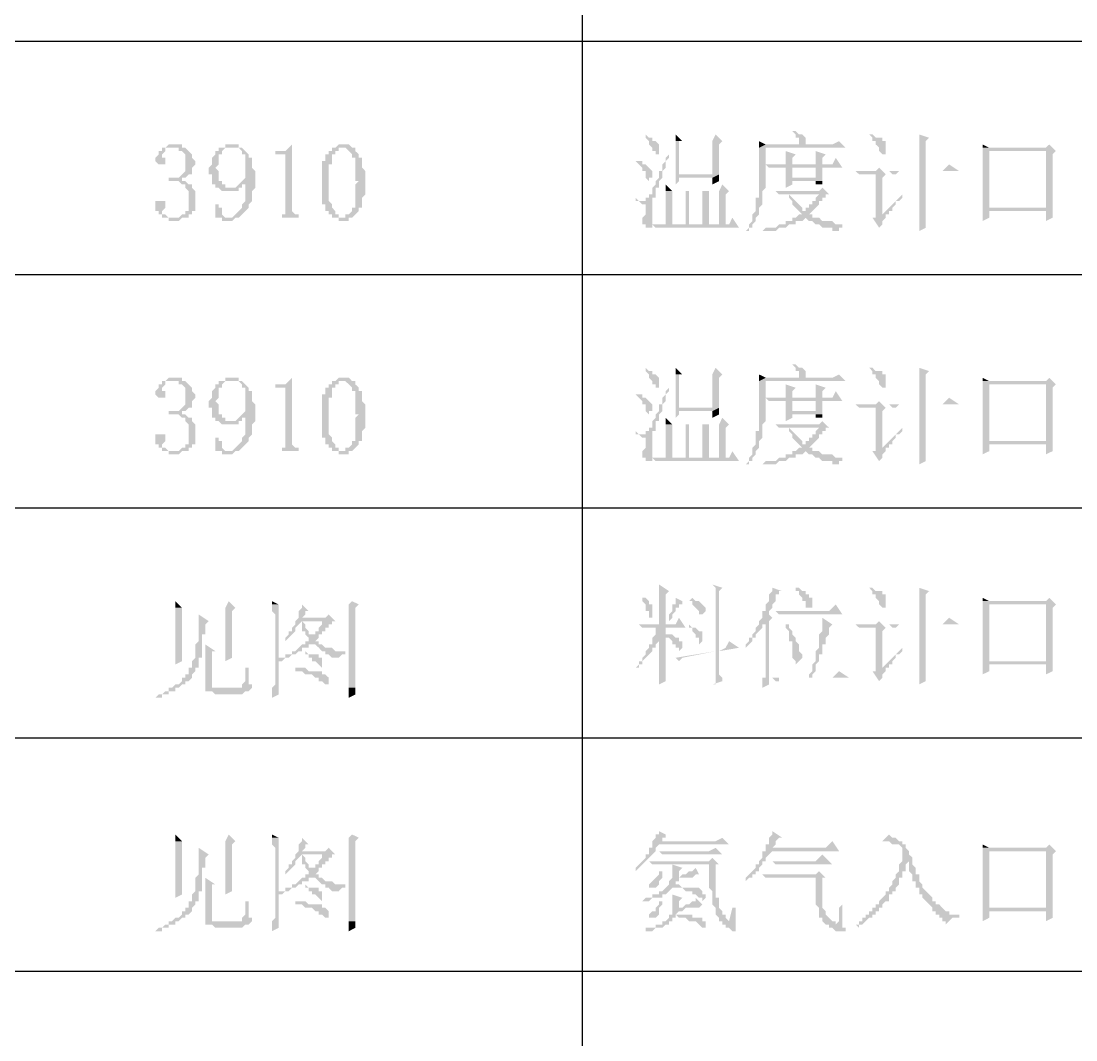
# Model space of a CAD drawing. Extents: x 51 to 246, y 3 to 417.
# Drawn here: x 214.87 to 228.26, y 258.29 to 271.23 of the extents above; entities that cross this region are included whole.
import ezdxf

# ---------------------------------------------------------------- set-up
doc = ezdxf.new("R2010")
doc.units = 0
doc.header["$MEASUREMENT"] = 0
doc.layers.add('_____1', color=160, linetype='Continuous')

msp = doc.modelspace()

# ---------------------------------------------------------------- hatches: boundary and pattern name
at = {"layer": '_____1'}
for points in [[(222.8, 269.79), (222.8, 269.748), (222.843, 269.705), (222.843, 269.663), (222.885, 269.621), (222.885, 269.578), (222.927, 269.578), (222.927, 269.536), (222.97, 269.536), (222.97, 269.663), (222.927, 269.705), (222.885, 269.705), (222.885, 269.748), (222.843, 269.748)], [(217.678, 269.621), (217.551, 269.621), (217.636, 269.621), (217.678, 269.578), (217.678, 269.536), (217.72, 269.536), (217.72, 269.24), (217.678, 269.197), (217.72, 269.197), (217.72, 268.943), (217.678, 268.901), (217.678, 268.859), (217.593, 268.774), (217.551, 268.732), (217.382, 268.732), (217.424, 268.732), (217.424, 268.689), (217.551, 268.689), (217.593, 268.732), (217.636, 268.732), (217.763, 268.859), (217.763, 268.901), (217.805, 268.943), (217.805, 269.07), (217.847, 269.113), (217.847, 269.324), (217.805, 269.367), (217.805, 269.494), (217.763, 269.494), (217.763, 269.536)], [(225.044, 269.367), (224.959, 269.367), (224.959, 269.24), (224.663, 269.24), (224.578, 269.197), (224.578, 269.113), (224.663, 269.155), (224.663, 269.197), (225.044, 269.197)], [(224.959, 269.197), (225.044, 269.197), (225.044, 269.155), (224.959, 269.155)], [(222.673, 268.986), (222.673, 268.943), (222.716, 268.943), (222.758, 268.901), (222.8, 268.901), (222.8, 268.774), (222.758, 268.732), (222.758, 268.647), (222.8, 268.647), (222.8, 268.605), (222.885, 268.605), (222.885, 268.943), (222.716, 268.943)], [(224.621, 269.028), (224.578, 269.028), (224.621, 269.028), (224.621, 268.986), (224.663, 268.943), (224.663, 268.901), (224.748, 268.816), (224.832, 268.816), (224.79, 268.816), (224.79, 268.859), (224.663, 268.986)], [(226.06, 269.028), (225.806, 268.774), (225.891, 268.774), (225.891, 268.816), (225.933, 268.816), (225.933, 268.859), (225.975, 268.901), (225.975, 268.943), (226.018, 268.943), (226.06, 268.986)], [(224.959, 268.732), (224.832, 268.732), (224.875, 268.689), (224.917, 268.689), (224.959, 268.647), (225.002, 268.647), (225.044, 268.605), (225.171, 268.605), (225.171, 268.562), (225.256, 268.562), (225.256, 268.605), (225.298, 268.605), (225.298, 268.647), (225.34, 268.647), (225.213, 268.647), (225.171, 268.689), (225.044, 268.689), (225.002, 268.732)], [(222.8, 266.827), (222.8, 266.784), (222.843, 266.742), (222.843, 266.7), (222.885, 266.657), (222.885, 266.615), (222.927, 266.615), (222.927, 266.573), (222.97, 266.573), (222.97, 266.7), (222.927, 266.742), (222.885, 266.742), (222.885, 266.784), (222.843, 266.784)], [(217.678, 266.657), (217.551, 266.657), (217.636, 266.657), (217.678, 266.615), (217.678, 266.573), (217.72, 266.573), (217.72, 266.276), (217.678, 266.234), (217.72, 266.234), (217.72, 265.98), (217.678, 265.938), (217.678, 265.895), (217.636, 265.853), (217.593, 265.811), (217.551, 265.768), (217.382, 265.768), (217.424, 265.768), (217.424, 265.726), (217.551, 265.726), (217.593, 265.768), (217.636, 265.768), (217.72, 265.853), (217.763, 265.895), (217.763, 265.938), (217.805, 265.98), (217.805, 266.107), (217.847, 266.149), (217.847, 266.361), (217.805, 266.403), (217.805, 266.53), (217.763, 266.53), (217.763, 266.573)], [(225.044, 266.403), (224.959, 266.403), (224.959, 266.276), (224.663, 266.276), (224.578, 266.234), (224.578, 266.149), (224.663, 266.192), (224.663, 266.234), (225.044, 266.234)], [(224.959, 266.234), (225.044, 266.234), (225.044, 266.192), (224.959, 266.192)], [(222.673, 266.022), (222.673, 265.98), (222.716, 265.98), (222.758, 265.938), (222.8, 265.938), (222.8, 265.811), (222.758, 265.768), (222.758, 265.684), (222.8, 265.684), (222.8, 265.641), (222.885, 265.641), (222.885, 265.98), (222.716, 265.98)], [(224.621, 266.065), (224.578, 266.065), (224.621, 266.065), (224.621, 266.022), (224.663, 265.98), (224.663, 265.938), (224.705, 265.895), (224.748, 265.853), (224.832, 265.853), (224.79, 265.853), (224.79, 265.895)], [(226.06, 266.065), (225.806, 265.811), (225.891, 265.811), (225.891, 265.853), (225.933, 265.853), (225.933, 265.895), (225.975, 265.938), (225.975, 265.98), (226.018, 265.98), (226.06, 266.022)], [(224.959, 265.768), (224.832, 265.768), (224.875, 265.726), (224.917, 265.726), (224.959, 265.684), (225.002, 265.684), (225.044, 265.641), (225.171, 265.641), (225.171, 265.599), (225.256, 265.599), (225.256, 265.641), (225.298, 265.641), (225.298, 265.684), (225.34, 265.684), (225.213, 265.684), (225.171, 265.726), (225.044, 265.726), (225.002, 265.768)], [(223.393, 263.906), (223.351, 263.863), (223.393, 263.863), (223.393, 263.821), (223.435, 263.779), (223.478, 263.736), (223.478, 263.694), (223.52, 263.694), (223.562, 263.736), (223.562, 263.779), (223.478, 263.863), (223.435, 263.863)], [(224.621, 263.567), (224.578, 263.567), (224.578, 263.525), (224.621, 263.482), (224.621, 263.355), (224.663, 263.355), (224.663, 263.144), (224.705, 263.101), (224.705, 263.059), (224.748, 263.101), (224.79, 263.144), (224.79, 263.186), (224.748, 263.228), (224.748, 263.313), (224.705, 263.355), (224.705, 263.398), (224.663, 263.44), (224.663, 263.482), (224.621, 263.525)], [(218.482, 263.228), (218.482, 263.186), (218.525, 263.186), (218.525, 263.144), (218.567, 263.144), (218.567, 263.101), (218.609, 263.101), (218.694, 263.017), (218.694, 263.144), (218.652, 263.144), (218.652, 263.186), (218.525, 263.186)], [(226.06, 263.271), (225.806, 263.017), (225.891, 263.017), (225.891, 263.059), (225.933, 263.059), (225.933, 263.101), (225.975, 263.144), (225.975, 263.186), (226.018, 263.186), (226.06, 263.228)], [(217.763, 263.017), (217.72, 263.017), (217.72, 262.847), (217.678, 262.805), (217.678, 262.763), (217.212, 262.763), (217.212, 262.72), (217.297, 262.72), (217.339, 262.678), (217.678, 262.678), (217.72, 262.72), (217.763, 262.72), (217.805, 262.763), (217.805, 262.805), (217.763, 262.805)], [(218.355, 263.017), (218.355, 262.974), (218.44, 262.974), (218.482, 262.932), (218.567, 262.932), (218.609, 262.89), (218.652, 262.89), (218.652, 262.847), (218.694, 262.847), (218.736, 262.805), (218.779, 262.805), (218.779, 262.89), (218.736, 262.932), (218.694, 262.932), (218.694, 262.974), (218.525, 262.974), (218.482, 263.017)], [(223.012, 260.434), (222.97, 260.434), (222.97, 260.392), (222.885, 260.307), (222.843, 260.265), (222.843, 260.223), (222.927, 260.223), (222.97, 260.265), (222.97, 260.307), (223.012, 260.35)], [(218.482, 260.265), (218.482, 260.223), (218.525, 260.223), (218.525, 260.18), (218.567, 260.18), (218.567, 260.138), (218.609, 260.138), (218.652, 260.096), (218.694, 260.053), (218.694, 260.18), (218.652, 260.18), (218.652, 260.223), (218.525, 260.223)], [(217.763, 260.053), (217.72, 260.053), (217.72, 259.884), (217.678, 259.842), (217.678, 259.799), (217.212, 259.799), (217.212, 259.757), (217.297, 259.757), (217.339, 259.715), (217.678, 259.715), (217.72, 259.757), (217.763, 259.757), (217.805, 259.799), (217.805, 259.842), (217.763, 259.842)], [(218.355, 260.053), (218.355, 260.011), (218.44, 260.011), (218.482, 259.969), (218.567, 259.969), (218.609, 259.926), (218.652, 259.926), (218.652, 259.884), (218.694, 259.884), (218.736, 259.842), (218.779, 259.842), (218.779, 259.926), (218.736, 259.969), (218.694, 259.969), (218.694, 260.011), (218.525, 260.011), (218.482, 260.053)], [(223.012, 260.053), (222.97, 260.053), (222.97, 260.011), (222.927, 259.969), (222.927, 259.926), (222.885, 259.926), (222.843, 259.884), (222.843, 259.842), (222.927, 259.842), (222.97, 259.884), (222.97, 259.969), (223.012, 260.011)]]:
    msp.add_hatch(color=7, dxfattribs=at).paths.add_polyline_path(points)
for points in [[(223.181, 269.79), (223.181, 269.705), (223.266, 269.705)], [(223.689, 269.79), (223.647, 269.705), (223.181, 269.705), (223.181, 269.155), (223.224, 269.197), (223.224, 269.24), (223.647, 269.24), (223.732, 269.282), (223.224, 269.282), (223.224, 269.494), (223.732, 269.494), (223.224, 269.494), (223.224, 269.705), (223.774, 269.705)], [(224.663, 269.832), (224.705, 269.79), (224.705, 269.748), (224.748, 269.748), (224.748, 269.663), (224.832, 269.663), (224.832, 269.748), (224.79, 269.79), (224.748, 269.79), (224.705, 269.832)], [(225.637, 269.79), (225.679, 269.748), (225.679, 269.705), (225.721, 269.705), (225.721, 269.663), (225.764, 269.621), (225.764, 269.578), (225.806, 269.536), (225.848, 269.536), (225.848, 269.705), (225.806, 269.705), (225.806, 269.748), (225.721, 269.748), (225.679, 269.79)], [(226.272, 269.79), (226.272, 269.324), (226.356, 269.324), (226.356, 269.705), (226.399, 269.748)], [(216.831, 269.663), (216.747, 269.663), (216.704, 269.621), (216.874, 269.621), (216.874, 269.578), (216.916, 269.578), (216.958, 269.536), (216.958, 269.324), (216.916, 269.282), (216.874, 269.24), (216.747, 269.24), (216.747, 269.197), (216.874, 269.197), (216.916, 269.155), (216.958, 269.155), (216.958, 269.113), (217.001, 269.07), (217.001, 268.816), (216.958, 268.816), (216.958, 268.774), (216.916, 268.774), (216.874, 268.732), (216.789, 268.732), (217.001, 268.732), (217.001, 268.774), (217.043, 268.774), (217.043, 268.816), (217.085, 268.816), (217.085, 269.07), (217.043, 269.113), (217.043, 269.155), (217.001, 269.155), (216.958, 269.197), (216.916, 269.197), (216.916, 269.24), (216.958, 269.24), (217.001, 269.282), (217.043, 269.282), (217.043, 269.367), (217.085, 269.409), (217.085, 269.451), (217.043, 269.494), (217.043, 269.536), (216.958, 269.621), (216.916, 269.621), (216.916, 269.663), (216.874, 269.663)], [(217.551, 269.663), (217.466, 269.663), (217.466, 269.621), (217.382, 269.621), (217.382, 269.578), (217.339, 269.578), (217.339, 269.536), (217.297, 269.494), (217.297, 269.409), (217.255, 269.367), (217.255, 269.282), (217.297, 269.282), (217.297, 269.155), (217.339, 269.155), (217.339, 269.113), (217.509, 269.113), (217.466, 269.113), (217.466, 269.155), (217.424, 269.155), (217.424, 269.197), (217.382, 269.197), (217.382, 269.324), (217.339, 269.367), (217.382, 269.409), (217.382, 269.536), (217.424, 269.536), (217.424, 269.578), (217.466, 269.621), (217.678, 269.621), (217.636, 269.621), (217.636, 269.663), (217.593, 269.663)], [(218.313, 269.663), (218.228, 269.578), (218.101, 269.578), (218.101, 269.536), (218.228, 269.536), (218.228, 268.774), (218.186, 268.774), (218.186, 268.732), (218.101, 268.732), (218.482, 268.732), (218.398, 268.732), (218.398, 268.774), (218.355, 268.774), (218.313, 268.816)], [(218.948, 269.663), (218.906, 269.663), (218.863, 269.621), (218.821, 269.621), (218.99, 269.621), (219.033, 269.578), (219.075, 269.536), (219.075, 269.494), (219.117, 269.494), (219.117, 269.197), (219.16, 269.197), (219.117, 269.155), (219.117, 268.859), (219.075, 268.859), (219.075, 268.816), (219.033, 268.774), (218.99, 268.774), (218.99, 268.732), (218.948, 268.732), (219.075, 268.732), (219.16, 268.816), (219.16, 268.859), (219.202, 268.859), (219.202, 268.986), (219.244, 269.028), (219.244, 269.324), (219.202, 269.367), (219.202, 269.494), (219.16, 269.494), (219.16, 269.536), (219.117, 269.578), (219.117, 269.621), (219.075, 269.621), (219.033, 269.663), (218.99, 269.663)], [(223.774, 269.705), (223.647, 269.705), (223.647, 269.494), (223.224, 269.494), (223.732, 269.494), (223.732, 269.663)], [(225.256, 269.705), (225.171, 269.663), (224.324, 269.663), (224.24, 269.621), (224.24, 268.986), (224.197, 268.986), (224.197, 268.816), (224.155, 268.774), (224.155, 268.689), (224.113, 268.647), (224.113, 268.605), (224.07, 268.562), (224.113, 268.562), (224.113, 268.605), (224.155, 268.605), (224.155, 268.647), (224.197, 268.689), (224.197, 268.732), (224.24, 268.774), (224.24, 268.859), (224.282, 268.901), (224.282, 269.07), (224.324, 269.113), (224.324, 269.621), (225.34, 269.621)], [(224.24, 269.705), (224.24, 269.621), (224.324, 269.663)], [(227.923, 269.663), (227.88, 269.621), (227.076, 269.621), (227.076, 269.578), (227.88, 269.578), (227.88, 268.859), (227.161, 268.859), (227.965, 268.859), (227.965, 269.536), (228.007, 269.578)], [(227.076, 269.663), (227.076, 269.621), (227.161, 269.621)], [(216.704, 269.621), (216.662, 269.621), (216.662, 269.578), (216.62, 269.578), (216.62, 269.536), (216.577, 269.494), (216.577, 269.451), (216.62, 269.409), (216.704, 269.409), (216.704, 269.494), (216.662, 269.494), (216.662, 269.536), (216.704, 269.578), (216.704, 269.621), (216.789, 269.621)], [(218.821, 269.621), (218.821, 269.578), (218.779, 269.578), (218.779, 269.536), (218.736, 269.536), (218.736, 269.451), (218.694, 269.451), (218.694, 268.901), (218.736, 268.901), (218.736, 268.816), (218.779, 268.816), (218.779, 268.774), (218.821, 268.774), (218.821, 268.732), (218.906, 268.732), (218.906, 268.689), (219.033, 268.689), (219.033, 268.732), (219.075, 268.732), (218.906, 268.732), (218.906, 268.774), (218.863, 268.774), (218.863, 268.816), (218.821, 268.859), (218.821, 268.901), (218.779, 268.943), (218.779, 269.409), (218.821, 269.409), (218.821, 269.536), (218.863, 269.536), (218.863, 269.578), (218.906, 269.578), (218.906, 269.621), (218.948, 269.621)], [(223.097, 269.578), (223.097, 269.536), (223.054, 269.494), (223.054, 269.451), (223.012, 269.409), (223.012, 269.324), (222.97, 269.324), (222.97, 269.24), (222.927, 269.197), (222.927, 269.155), (222.885, 269.113), (222.885, 269.028), (222.843, 269.028), (222.843, 268.986), (222.8, 268.986), (222.8, 268.943), (222.758, 268.943), (222.885, 268.943), (222.885, 268.986), (222.927, 268.986), (222.927, 269.113), (222.97, 269.113), (222.97, 269.197), (223.012, 269.24), (223.012, 269.324), (223.054, 269.367), (223.054, 269.451), (223.097, 269.494), (223.097, 269.578), (223.139, 269.578)], [(224.578, 269.578), (224.578, 269.409), (224.663, 269.409), (224.663, 269.494), (224.705, 269.536)], [(224.959, 269.578), (224.959, 269.409), (225.044, 269.409), (225.044, 269.494), (225.086, 269.536)], [(227.076, 269.578), (227.076, 268.689), (227.161, 268.732), (227.161, 268.816), (227.88, 268.816), (227.965, 268.859), (227.161, 268.859), (227.161, 269.578), (227.88, 269.578)], [(222.673, 269.451), (222.716, 269.409), (222.758, 269.367), (222.758, 269.324), (222.8, 269.324), (222.8, 269.24), (222.843, 269.197), (222.843, 269.24), (222.885, 269.24), (222.885, 269.324), (222.843, 269.367), (222.8, 269.409), (222.758, 269.409), (222.758, 269.451), (222.716, 269.451)], [(223.732, 269.494), (223.647, 269.494), (223.647, 269.282), (223.224, 269.282), (223.732, 269.282), (223.732, 269.451)], [(225.213, 269.494), (225.171, 269.409), (224.324, 269.409), (224.367, 269.367), (225.298, 269.367)], [(224.663, 269.367), (224.578, 269.367), (224.578, 269.197), (224.663, 269.24)], [(225.764, 269.367), (225.721, 269.324), (225.467, 269.324), (225.51, 269.282), (225.848, 269.282)], [(226.653, 269.409), (226.568, 269.324), (225.891, 269.324), (225.933, 269.282), (225.975, 269.282), (226.018, 269.324), (226.78, 269.324)], [(223.732, 269.282), (223.647, 269.24), (223.647, 269.155), (223.732, 269.197), (223.732, 269.24)], [(225.848, 269.282), (225.721, 269.282), (225.721, 268.732), (225.679, 268.732), (225.764, 268.605), (225.806, 268.647), (225.806, 268.689), (225.848, 268.732), (225.848, 268.774), (225.891, 268.774), (225.806, 268.774), (225.806, 269.24)], [(226.356, 269.324), (226.272, 269.324), (226.272, 268.562), (226.356, 268.605), (226.356, 268.774)], [(217.678, 269.197), (217.593, 269.113), (217.382, 269.113), (217.424, 269.07), (217.636, 269.07), (217.636, 269.113), (217.678, 269.113), (217.678, 269.155), (217.72, 269.155), (217.72, 269.197)], [(223.054, 269.155), (223.054, 269.07), (223.139, 269.07)], [(223.774, 269.155), (223.732, 269.07), (223.054, 269.07), (223.732, 269.07), (223.732, 268.647), (223.816, 268.647), (223.816, 269.028), (223.859, 269.07)], [(225.044, 269.113), (225.002, 269.07), (224.451, 269.07), (225.002, 269.028), (224.959, 268.986), (224.959, 268.943), (224.917, 268.943), (224.917, 268.901), (224.875, 268.901), (224.875, 268.859), (224.832, 268.859), (224.832, 268.816), (224.748, 268.816), (224.79, 268.774), (224.748, 268.774), (224.705, 268.732), (224.663, 268.732), (224.663, 268.689), (224.578, 268.689), (224.578, 268.647), (224.494, 268.647), (224.451, 268.605), (224.324, 268.605), (224.282, 268.562), (224.24, 268.562), (224.451, 268.562), (224.494, 268.605), (224.578, 268.605), (224.621, 268.647), (224.705, 268.647), (224.705, 268.689), (224.79, 268.689), (224.832, 268.732), (224.959, 268.732), (224.917, 268.732), (224.917, 268.774), (224.875, 268.774), (224.959, 268.859), (225.002, 268.901), (225.002, 268.943), (225.044, 268.943), (225.044, 268.986), (225.086, 268.986), (225.086, 269.028), (225.129, 269.028)], [(223.308, 269.07), (223.308, 268.647), (223.054, 268.647), (223.351, 268.647), (223.351, 269.07), (223.52, 269.07)], [(223.054, 269.07), (223.054, 268.647), (223.139, 268.647), (223.139, 269.07), (223.308, 269.07)], [(223.52, 269.07), (223.52, 268.647), (223.605, 268.647), (223.605, 269.07), (223.732, 269.07)], [(224.451, 269.07), (224.494, 269.028), (225.002, 269.028)], [(216.62, 268.943), (216.577, 268.943), (216.577, 268.816), (216.62, 268.816), (216.62, 268.774), (216.662, 268.774), (216.662, 268.732), (216.747, 268.732), (216.747, 268.689), (216.874, 268.689), (216.916, 268.732), (216.958, 268.732), (216.747, 268.732), (216.704, 268.774), (216.662, 268.774), (216.662, 268.816), (216.704, 268.859), (216.704, 268.943), (216.662, 268.943)], [(217.382, 268.901), (217.339, 268.901), (217.339, 268.732), (217.509, 268.732), (217.466, 268.732), (217.424, 268.774), (217.424, 268.859), (217.382, 268.859)], [(227.965, 268.859), (227.88, 268.816), (227.88, 268.689), (227.965, 268.732), (227.965, 268.816)], [(223.901, 268.732), (223.859, 268.647), (222.885, 268.647), (222.927, 268.605), (223.986, 268.605)], [(223.181, 266.827), (223.181, 266.742), (223.266, 266.742)], [(223.689, 266.827), (223.647, 266.742), (223.181, 266.742), (223.181, 266.192), (223.224, 266.234), (223.224, 266.276), (223.647, 266.276), (223.732, 266.319), (223.224, 266.319), (223.224, 266.53), (223.732, 266.53), (223.224, 266.53), (223.224, 266.742), (223.774, 266.742)], [(224.663, 266.869), (224.705, 266.827), (224.705, 266.784), (224.748, 266.784), (224.748, 266.7), (224.832, 266.7), (224.832, 266.784), (224.79, 266.827), (224.748, 266.827), (224.705, 266.869)], [(225.637, 266.827), (225.679, 266.784), (225.679, 266.742), (225.721, 266.742), (225.721, 266.7), (225.764, 266.657), (225.764, 266.615), (225.806, 266.573), (225.848, 266.573), (225.848, 266.742), (225.806, 266.742), (225.806, 266.784), (225.721, 266.784), (225.679, 266.827)], [(226.272, 266.827), (226.272, 266.361), (226.356, 266.361), (226.356, 266.742), (226.399, 266.784)], [(216.831, 266.7), (216.747, 266.7), (216.704, 266.657), (216.874, 266.657), (216.874, 266.615), (216.916, 266.615), (216.958, 266.573), (216.958, 266.361), (216.916, 266.319), (216.874, 266.276), (216.747, 266.276), (216.747, 266.234), (216.874, 266.234), (216.916, 266.192), (216.958, 266.192), (216.958, 266.149), (217.001, 266.107), (217.001, 265.853), (216.958, 265.853), (216.958, 265.811), (216.916, 265.811), (216.874, 265.768), (216.789, 265.768), (217.001, 265.768), (217.001, 265.811), (217.043, 265.811), (217.043, 265.853), (217.085, 265.853), (217.085, 266.107), (217.043, 266.149), (217.043, 266.192), (217.001, 266.192), (216.958, 266.234), (216.916, 266.234), (216.916, 266.276), (216.958, 266.276), (217.001, 266.319), (217.043, 266.319), (217.043, 266.403), (217.085, 266.446), (217.085, 266.488), (217.043, 266.53), (217.043, 266.573), (216.958, 266.657), (216.916, 266.657), (216.916, 266.7), (216.874, 266.7)], [(217.551, 266.7), (217.466, 266.7), (217.466, 266.657), (217.382, 266.657), (217.382, 266.615), (217.339, 266.615), (217.339, 266.573), (217.297, 266.53), (217.297, 266.446), (217.255, 266.403), (217.255, 266.319), (217.297, 266.319), (217.297, 266.192), (217.339, 266.192), (217.339, 266.149), (217.509, 266.149), (217.466, 266.149), (217.466, 266.192), (217.424, 266.192), (217.424, 266.234), (217.382, 266.234), (217.382, 266.361), (217.339, 266.403), (217.382, 266.446), (217.382, 266.573), (217.424, 266.573), (217.424, 266.615), (217.466, 266.657), (217.678, 266.657), (217.636, 266.657), (217.636, 266.7), (217.593, 266.7)], [(218.313, 266.7), (218.228, 266.615), (218.101, 266.615), (218.101, 266.573), (218.228, 266.573), (218.228, 265.811), (218.186, 265.811), (218.186, 265.768), (218.101, 265.768), (218.482, 265.768), (218.398, 265.768), (218.398, 265.811), (218.355, 265.811), (218.313, 265.853)], [(218.948, 266.7), (218.906, 266.7), (218.863, 266.657), (218.821, 266.657), (218.99, 266.657), (219.033, 266.615), (219.075, 266.573), (219.075, 266.53), (219.117, 266.53), (219.117, 266.234), (219.16, 266.234), (219.117, 266.192), (219.117, 265.895), (219.075, 265.895), (219.075, 265.853), (219.033, 265.811), (218.99, 265.811), (218.99, 265.768), (218.948, 265.768), (219.075, 265.768), (219.16, 265.853), (219.16, 265.895), (219.202, 265.895), (219.202, 266.022), (219.244, 266.065), (219.244, 266.361), (219.202, 266.403), (219.202, 266.53), (219.16, 266.53), (219.16, 266.573), (219.117, 266.615), (219.117, 266.657), (219.075, 266.657), (219.033, 266.7), (218.99, 266.7)], [(223.774, 266.742), (223.647, 266.742), (223.647, 266.53), (223.224, 266.53), (223.732, 266.53), (223.732, 266.7)], [(225.256, 266.742), (225.171, 266.7), (224.324, 266.7), (224.24, 266.657), (224.24, 266.022), (224.197, 266.022), (224.197, 265.853), (224.155, 265.811), (224.155, 265.726), (224.113, 265.684), (224.113, 265.641), (224.07, 265.599), (224.113, 265.599), (224.113, 265.641), (224.155, 265.641), (224.155, 265.684), (224.197, 265.726), (224.197, 265.768), (224.24, 265.811), (224.24, 265.895), (224.282, 265.938), (224.282, 266.107), (224.324, 266.149), (224.324, 266.657), (225.34, 266.657)], [(224.24, 266.742), (224.24, 266.657), (224.324, 266.7)], [(227.923, 266.7), (227.88, 266.657), (227.076, 266.657), (227.076, 266.615), (227.88, 266.615), (227.88, 265.895), (227.161, 265.895), (227.965, 265.895), (227.965, 266.573), (228.007, 266.615)], [(227.076, 266.7), (227.076, 266.657), (227.161, 266.657)], [(216.704, 266.657), (216.662, 266.657), (216.662, 266.615), (216.62, 266.615), (216.62, 266.573), (216.577, 266.53), (216.577, 266.488), (216.62, 266.446), (216.704, 266.446), (216.704, 266.53), (216.662, 266.53), (216.662, 266.573), (216.704, 266.615), (216.704, 266.657), (216.789, 266.657)], [(218.821, 266.657), (218.821, 266.615), (218.779, 266.615), (218.779, 266.573), (218.736, 266.573), (218.736, 266.488), (218.694, 266.488), (218.694, 265.938), (218.736, 265.938), (218.736, 265.853), (218.779, 265.853), (218.779, 265.811), (218.821, 265.811), (218.821, 265.768), (218.906, 265.768), (218.906, 265.726), (219.033, 265.726), (219.033, 265.768), (219.075, 265.768), (218.906, 265.768), (218.906, 265.811), (218.863, 265.811), (218.863, 265.853), (218.821, 265.895), (218.821, 265.938), (218.779, 265.98), (218.779, 266.446), (218.821, 266.446), (218.821, 266.573), (218.863, 266.573), (218.863, 266.615), (218.906, 266.615), (218.906, 266.657), (218.948, 266.657)], [(223.097, 266.615), (223.097, 266.573), (223.054, 266.53), (223.054, 266.488), (223.012, 266.446), (223.012, 266.361), (222.97, 266.361), (222.97, 266.276), (222.927, 266.234), (222.927, 266.192), (222.885, 266.149), (222.885, 266.065), (222.843, 266.065), (222.843, 266.022), (222.8, 266.022), (222.8, 265.98), (222.758, 265.98), (222.885, 265.98), (222.885, 266.022), (222.927, 266.022), (222.927, 266.149), (222.97, 266.149), (222.97, 266.234), (223.012, 266.276), (223.012, 266.361), (223.054, 266.403), (223.054, 266.488), (223.097, 266.53), (223.097, 266.615), (223.139, 266.615)], [(224.578, 266.615), (224.578, 266.446), (224.663, 266.446), (224.663, 266.53), (224.705, 266.573)], [(224.959, 266.615), (224.959, 266.446), (225.044, 266.446), (225.044, 266.53), (225.086, 266.573)], [(227.076, 266.615), (227.076, 265.726), (227.161, 265.768), (227.161, 265.853), (227.88, 265.853), (227.965, 265.895), (227.161, 265.895), (227.161, 266.615), (227.88, 266.615)], [(222.673, 266.488), (222.758, 266.403), (222.758, 266.361), (222.8, 266.361), (222.8, 266.276), (222.843, 266.234), (222.843, 266.276), (222.885, 266.276), (222.885, 266.361), (222.843, 266.403), (222.8, 266.446), (222.758, 266.446), (222.758, 266.488), (222.716, 266.488)], [(223.732, 266.53), (223.647, 266.53), (223.647, 266.319), (223.224, 266.319), (223.732, 266.319), (223.732, 266.488)], [(225.213, 266.53), (225.171, 266.446), (224.324, 266.446), (224.367, 266.403), (225.298, 266.403)], [(226.653, 266.446), (226.568, 266.361), (225.891, 266.361), (225.933, 266.319), (225.975, 266.319), (226.018, 266.361), (226.78, 266.361)], [(223.732, 266.319), (223.647, 266.276), (223.647, 266.192), (223.732, 266.234), (223.732, 266.276)], [(224.663, 266.403), (224.578, 266.403), (224.578, 266.234), (224.663, 266.276)], [(225.764, 266.403), (225.721, 266.361), (225.467, 266.361), (225.51, 266.319), (225.848, 266.319)], [(225.848, 266.319), (225.721, 266.319), (225.721, 265.768), (225.679, 265.768), (225.764, 265.641), (225.806, 265.684), (225.806, 265.726), (225.848, 265.768), (225.848, 265.811), (225.891, 265.811), (225.806, 265.811), (225.806, 266.276)], [(226.356, 266.361), (226.272, 266.361), (226.272, 265.599), (226.356, 265.641), (226.356, 265.811)], [(217.678, 266.234), (217.593, 266.149), (217.382, 266.149), (217.424, 266.107), (217.636, 266.107), (217.636, 266.149), (217.678, 266.149), (217.678, 266.192), (217.72, 266.192), (217.72, 266.234)], [(223.054, 266.192), (223.054, 266.107), (223.139, 266.107)], [(223.774, 266.192), (223.732, 266.107), (223.054, 266.107), (223.732, 266.107), (223.732, 265.684), (223.816, 265.684), (223.816, 266.065), (223.859, 266.107)], [(223.308, 266.107), (223.308, 265.684), (223.054, 265.684), (223.351, 265.684), (223.351, 266.107), (223.52, 266.107)], [(223.054, 266.107), (223.054, 265.684), (223.139, 265.684), (223.139, 266.107), (223.308, 266.107)], [(223.52, 266.107), (223.52, 265.684), (223.605, 265.684), (223.605, 266.107), (223.732, 266.107)], [(225.044, 266.149), (225.002, 266.107), (224.451, 266.107), (225.002, 266.065), (224.959, 266.022), (224.959, 265.98), (224.917, 265.98), (224.917, 265.938), (224.875, 265.938), (224.875, 265.895), (224.832, 265.895), (224.832, 265.853), (224.748, 265.853), (224.79, 265.811), (224.748, 265.811), (224.705, 265.768), (224.663, 265.768), (224.663, 265.726), (224.578, 265.726), (224.578, 265.684), (224.494, 265.684), (224.451, 265.641), (224.324, 265.641), (224.282, 265.599), (224.24, 265.599), (224.451, 265.599), (224.494, 265.641), (224.578, 265.641), (224.621, 265.684), (224.705, 265.684), (224.705, 265.726), (224.79, 265.726), (224.832, 265.768), (224.959, 265.768), (224.917, 265.768), (224.917, 265.811), (224.875, 265.811), (224.917, 265.853), (224.959, 265.895), (225.002, 265.938), (225.002, 265.98), (225.044, 265.98), (225.044, 266.022), (225.086, 266.022), (225.086, 266.065), (225.129, 266.065)], [(224.451, 266.107), (224.494, 266.065), (225.002, 266.065)], [(216.62, 265.98), (216.577, 265.98), (216.577, 265.853), (216.62, 265.853), (216.62, 265.811), (216.662, 265.811), (216.662, 265.768), (216.747, 265.768), (216.747, 265.726), (216.874, 265.726), (216.916, 265.768), (216.958, 265.768), (216.747, 265.768), (216.704, 265.811), (216.662, 265.811), (216.662, 265.853), (216.704, 265.895), (216.704, 265.98), (216.662, 265.98)], [(217.382, 265.938), (217.339, 265.938), (217.339, 265.768), (217.509, 265.768), (217.466, 265.768), (217.424, 265.811), (217.424, 265.895), (217.382, 265.895)], [(227.965, 265.895), (227.88, 265.853), (227.88, 265.726), (227.965, 265.768), (227.965, 265.853)], [(223.901, 265.768), (223.859, 265.684), (222.885, 265.684), (222.927, 265.641), (223.986, 265.641)], [(222.97, 264.075), (222.97, 263.567), (223.054, 263.567), (223.054, 263.948), (223.097, 263.99)], [(223.647, 264.075), (223.689, 264.033), (223.689, 263.228), (223.732, 263.228), (223.732, 263.99), (223.774, 264.033)], [(224.409, 264.033), (224.409, 263.99), (224.367, 263.948), (224.367, 263.863), (224.324, 263.821), (224.324, 263.736), (224.282, 263.736), (224.282, 263.652), (224.24, 263.609), (224.24, 263.567), (224.197, 263.525), (224.197, 263.482), (224.155, 263.44), (224.155, 263.398), (224.113, 263.398), (224.113, 263.355), (224.07, 263.313), (224.07, 263.271), (224.155, 263.355), (224.155, 263.398), (224.197, 263.398), (224.197, 263.44), (224.282, 263.525), (224.282, 263.567), (224.324, 263.567), (224.409, 263.652), (224.367, 263.694), (224.367, 263.736), (224.409, 263.779), (224.409, 263.821), (224.451, 263.863), (224.451, 263.948), (224.494, 263.948), (224.494, 263.99), (224.536, 263.99)], [(224.705, 264.033), (224.705, 263.99), (224.748, 263.99), (224.748, 263.948), (224.79, 263.906), (224.79, 263.863), (224.832, 263.863), (224.832, 263.779), (224.917, 263.779), (224.917, 263.906), (224.875, 263.906), (224.875, 263.948), (224.832, 263.948), (224.832, 263.99), (224.79, 263.99), (224.748, 264.033)], [(225.637, 264.033), (225.679, 263.99), (225.679, 263.948), (225.721, 263.948), (225.721, 263.906), (225.764, 263.863), (225.764, 263.821), (225.806, 263.779), (225.848, 263.779), (225.848, 263.948), (225.806, 263.948), (225.806, 263.99), (225.721, 263.99), (225.679, 264.033)], [(226.272, 264.033), (226.272, 263.567), (226.356, 263.567), (226.356, 263.948), (226.399, 263.99)], [(222.758, 263.906), (222.758, 263.863), (222.8, 263.821), (222.8, 263.736), (222.843, 263.736), (222.843, 263.652), (222.885, 263.652), (222.885, 263.821), (222.843, 263.821), (222.843, 263.863), (222.8, 263.906)], [(223.181, 263.906), (223.181, 263.821), (223.139, 263.821), (223.139, 263.736), (223.097, 263.694), (223.097, 263.609), (223.139, 263.652), (223.139, 263.694), (223.181, 263.736), (223.181, 263.779), (223.224, 263.779), (223.224, 263.821), (223.266, 263.821), (223.266, 263.863)], [(227.923, 263.906), (227.88, 263.863), (227.076, 263.863), (227.076, 263.821), (227.88, 263.821), (227.88, 263.101), (227.161, 263.101), (227.965, 263.101), (227.965, 263.779), (228.007, 263.821)], [(227.076, 263.906), (227.076, 263.863), (227.161, 263.863)], [(216.831, 263.863), (216.831, 263.779), (216.916, 263.779)], [(217.509, 263.863), (217.466, 263.779), (216.831, 263.779), (216.831, 263.059), (216.916, 263.101), (216.916, 263.779), (217.593, 263.779)], [(217.593, 263.779), (217.466, 263.779), (217.466, 263.101), (217.551, 263.144), (217.551, 263.736)], [(218.059, 263.863), (218.059, 263.821), (218.144, 263.821)], [(219.075, 263.863), (219.033, 263.821), (218.059, 263.821), (218.059, 263.736), (218.101, 263.694), (218.101, 262.805), (218.059, 262.763), (218.144, 262.763), (218.144, 263.101), (218.186, 263.101), (218.228, 263.144), (218.144, 263.144), (218.144, 263.821), (219.16, 263.821)], [(219.16, 263.821), (219.033, 263.821), (219.033, 262.763), (218.059, 262.763), (218.059, 262.636), (218.144, 262.678), (218.144, 262.763), (219.117, 262.763), (219.117, 263.779)], [(218.44, 263.821), (218.44, 263.779), (218.398, 263.736), (218.398, 263.652), (218.44, 263.652), (218.482, 263.694), (218.482, 263.736), (218.525, 263.736)], [(225.213, 263.821), (225.129, 263.736), (224.451, 263.736), (224.494, 263.694), (225.298, 263.694)], [(227.076, 263.821), (227.076, 262.932), (227.161, 262.974), (227.161, 263.059), (227.88, 263.059), (227.965, 263.101), (227.161, 263.101), (227.161, 263.821), (227.88, 263.821)], [(217.128, 263.694), (217.128, 263.355), (217.085, 263.313), (217.085, 263.144), (217.043, 263.101), (217.043, 263.017), (217.001, 263.017), (217.001, 262.932), (216.958, 262.932), (216.958, 262.89), (216.916, 262.89), (216.916, 262.847), (216.874, 262.805), (216.831, 262.805), (216.789, 262.763), (216.747, 262.763), (216.747, 262.72), (216.704, 262.72), (216.662, 262.678), (216.62, 262.678), (216.577, 262.636), (216.662, 262.636), (216.662, 262.678), (216.747, 262.678), (216.747, 262.72), (216.831, 262.72), (216.831, 262.763), (216.874, 262.763), (216.916, 262.805), (216.958, 262.805), (216.958, 262.847), (217.001, 262.847), (217.043, 262.89), (217.043, 262.932), (217.085, 262.974), (217.085, 263.017), (217.128, 263.017), (217.128, 263.144), (217.17, 263.144), (217.17, 263.44), (217.212, 263.44), (217.212, 263.567), (217.255, 263.609)], [(218.779, 263.694), (218.736, 263.652), (218.398, 263.652), (218.736, 263.609), (218.694, 263.609), (218.694, 263.567), (218.652, 263.525), (218.652, 263.482), (218.609, 263.482), (218.609, 263.44), (218.567, 263.44), (218.567, 263.398), (218.525, 263.398), (218.525, 263.355), (218.482, 263.355), (218.482, 263.313), (218.44, 263.313), (218.355, 263.228), (218.313, 263.228), (218.313, 263.186), (218.228, 263.186), (218.228, 263.144), (218.144, 263.144), (218.271, 263.144), (218.313, 263.186), (218.355, 263.186), (218.398, 263.228), (218.44, 263.228), (218.44, 263.271), (218.525, 263.271), (218.525, 263.313), (218.652, 263.313), (218.652, 263.355), (218.609, 263.355), (218.652, 263.398), (218.652, 263.44), (218.694, 263.44), (218.694, 263.482), (218.736, 263.482), (218.736, 263.525), (218.779, 263.525), (218.779, 263.567), (218.821, 263.567), (218.821, 263.609), (218.863, 263.609)], [(218.398, 263.652), (218.355, 263.609), (218.355, 263.567), (218.313, 263.525), (218.313, 263.482), (218.271, 263.482), (218.271, 263.44), (218.228, 263.398), (218.228, 263.355), (218.355, 263.482), (218.355, 263.525), (218.44, 263.609), (218.736, 263.609)], [(218.44, 263.609), (218.44, 263.482), (218.482, 263.482), (218.482, 263.44), (218.525, 263.398), (218.567, 263.398), (218.567, 263.44), (218.525, 263.44), (218.525, 263.482), (218.482, 263.525), (218.482, 263.567)], [(223.224, 263.652), (223.181, 263.567), (222.716, 263.567), (222.758, 263.525), (223.308, 263.525)], [(224.367, 263.609), (224.324, 263.567), (224.324, 262.89), (224.282, 262.89), (224.282, 262.763), (224.367, 262.805), (224.367, 263.567)], [(225.044, 263.652), (225.044, 263.482), (225.002, 263.44), (225.002, 263.271), (224.959, 263.228), (224.959, 263.101), (224.917, 263.059), (224.917, 262.974), (224.875, 262.932), (224.875, 262.89), (224.917, 262.89), (224.917, 262.932), (224.959, 262.974), (224.959, 263.059), (225.002, 263.101), (225.002, 263.186), (225.044, 263.186), (225.044, 263.313), (225.086, 263.313), (225.086, 263.398), (225.129, 263.44), (225.129, 263.525), (225.171, 263.567)], [(225.764, 263.609), (225.721, 263.567), (225.467, 263.567), (225.51, 263.525), (225.848, 263.525)], [(226.653, 263.652), (226.568, 263.567), (225.891, 263.567), (225.933, 263.525), (225.975, 263.525), (226.018, 263.567), (226.78, 263.567)], [(223.054, 263.525), (222.927, 263.525), (222.927, 263.44), (223.054, 263.44), (223.054, 263.398), (223.097, 263.398), (223.139, 263.355), (223.139, 263.313), (223.181, 263.313), (223.181, 263.271), (223.224, 263.271), (223.224, 263.228), (223.266, 263.271), (223.266, 263.355), (223.224, 263.355), (223.224, 263.398), (223.181, 263.398), (223.139, 263.44), (223.054, 263.44)], [(223.351, 263.567), (223.351, 263.525), (223.393, 263.525), (223.393, 263.482), (223.435, 263.44), (223.435, 263.398), (223.478, 263.398), (223.478, 263.313), (223.52, 263.355), (223.52, 263.482), (223.478, 263.482), (223.435, 263.525), (223.393, 263.525)], [(225.848, 263.525), (225.721, 263.525), (225.721, 262.974), (225.679, 262.974), (225.764, 262.847), (225.806, 262.89), (225.806, 262.932), (225.848, 262.974), (225.848, 263.017), (225.891, 263.017), (225.806, 263.017), (225.806, 263.482)], [(226.356, 263.567), (226.272, 263.567), (226.272, 262.805), (226.356, 262.847), (226.356, 263.017)], [(222.885, 263.398), (222.885, 263.313), (222.843, 263.313), (222.843, 263.271), (222.8, 263.228), (222.8, 263.186), (222.758, 263.144), (222.758, 263.101), (222.716, 263.101), (222.716, 263.059), (222.673, 263.017), (222.716, 263.017), (222.716, 263.059), (222.758, 263.059), (222.758, 263.101), (222.843, 263.186), (222.885, 263.228), (222.885, 263.271), (222.927, 263.271), (222.927, 263.313), (222.97, 263.355), (222.97, 263.398)], [(222.927, 263.44), (222.885, 263.398), (222.97, 263.398), (222.97, 262.805), (223.054, 262.847), (223.054, 263.44)], [(223.859, 263.355), (223.816, 263.271), (223.732, 263.228), (223.689, 263.228), (223.181, 263.144), (223.224, 263.101), (223.266, 263.144), (223.689, 263.228), (223.732, 263.228), (223.986, 263.271)], [(217.212, 263.313), (217.212, 262.763), (217.382, 262.763), (217.297, 262.763), (217.297, 263.228), (217.339, 263.228)], [(218.652, 263.313), (218.567, 263.313), (218.609, 263.313), (218.652, 263.271), (218.694, 263.228), (218.736, 263.228), (218.736, 263.186), (218.779, 263.186), (218.821, 263.144), (218.906, 263.144), (218.948, 263.186), (218.99, 263.186), (218.99, 263.228), (218.863, 263.228), (218.821, 263.271), (218.736, 263.271), (218.694, 263.313)], [(223.732, 263.228), (223.689, 263.228), (223.689, 262.805), (223.647, 262.805), (223.774, 262.847), (223.774, 262.89), (223.732, 262.932), (223.732, 263.186)], [(227.965, 263.101), (227.88, 263.059), (227.88, 262.932), (227.965, 262.974), (227.965, 263.059)], [(225.256, 262.974), (225.171, 262.89), (224.409, 262.89), (224.451, 262.847), (224.494, 262.847), (224.494, 262.89), (225.383, 262.89)], [(219.117, 262.763), (219.033, 262.763), (219.033, 262.636), (219.117, 262.678), (219.117, 262.72)], [(222.97, 260.942), (222.97, 260.9), (222.927, 260.9), (222.927, 260.858), (222.885, 260.815), (222.885, 260.773), (223.012, 260.815), (223.012, 260.858), (223.054, 260.858), (223.054, 260.9)], [(224.409, 260.942), (224.409, 260.9), (224.367, 260.858), (224.367, 260.773), (224.324, 260.773), (224.324, 260.688), (224.409, 260.731), (224.451, 260.773), (224.451, 260.815), (224.494, 260.858), (224.536, 260.858)], [(216.831, 260.9), (216.831, 260.815), (216.916, 260.815)], [(217.509, 260.9), (217.466, 260.815), (216.831, 260.815), (216.831, 260.096), (216.916, 260.138), (216.916, 260.815), (217.593, 260.815)], [(217.593, 260.815), (217.466, 260.815), (217.466, 260.138), (217.551, 260.18), (217.551, 260.773)], [(218.059, 260.9), (218.059, 260.858), (218.144, 260.858)], [(219.075, 260.9), (219.033, 260.858), (218.059, 260.858), (218.059, 260.773), (218.101, 260.731), (218.101, 259.842), (218.059, 259.799), (218.144, 259.799), (218.144, 260.138), (218.186, 260.138), (218.228, 260.18), (218.144, 260.18), (218.144, 260.858), (219.16, 260.858)], [(219.16, 260.858), (219.033, 260.858), (219.033, 259.799), (218.059, 259.799), (218.059, 259.672), (218.144, 259.715), (218.144, 259.799), (219.117, 259.799), (219.117, 260.815)], [(218.44, 260.858), (218.44, 260.815), (218.398, 260.773), (218.398, 260.688), (218.44, 260.688), (218.482, 260.731), (218.482, 260.773), (218.525, 260.773)], [(223.774, 260.858), (223.689, 260.815), (223.012, 260.815), (222.885, 260.773), (222.885, 260.731), (222.843, 260.731), (222.843, 260.646), (222.8, 260.646), (222.8, 260.604), (222.758, 260.561), (222.673, 260.477), (222.673, 260.434), (222.8, 260.561), (222.843, 260.604), (222.885, 260.646), (222.927, 260.688), (222.927, 260.731), (222.97, 260.773), (223.859, 260.773)], [(225.171, 260.815), (225.086, 260.731), (224.409, 260.731), (224.324, 260.688), (224.282, 260.688), (224.282, 260.604), (224.24, 260.561), (224.24, 260.519), (224.197, 260.519), (224.197, 260.477), (224.07, 260.35), (224.07, 260.307), (224.113, 260.35), (224.155, 260.35), (224.155, 260.392), (224.197, 260.392), (224.197, 260.434), (224.24, 260.434), (224.24, 260.477), (224.282, 260.519), (224.282, 260.561), (224.324, 260.561), (224.324, 260.604), (224.409, 260.688), (225.256, 260.688)], [(225.891, 260.9), (225.806, 260.815), (225.891, 260.815), (225.933, 260.773), (226.018, 260.773), (226.06, 260.731), (226.06, 260.561), (226.145, 260.561), (226.145, 260.434), (226.187, 260.392), (226.187, 260.307), (226.229, 260.307), (226.229, 260.223), (226.272, 260.223), (226.272, 260.138), (226.314, 260.138), (226.314, 260.096), (226.399, 260.011), (226.441, 259.969), (226.441, 259.926), (226.483, 259.926), (226.483, 259.884), (226.526, 259.884), (226.526, 259.842), (226.568, 259.842), (226.568, 259.799), (226.61, 259.799), (226.61, 259.757), (226.695, 259.842), (226.78, 259.842), (226.78, 259.884), (226.653, 259.884), (226.653, 259.926), (226.61, 259.926), (226.526, 260.011), (226.483, 260.011), (226.483, 260.053), (226.441, 260.053), (226.441, 260.096), (226.399, 260.138), (226.314, 260.223), (226.314, 260.265), (226.272, 260.307), (226.272, 260.392), (226.229, 260.392), (226.229, 260.477), (226.187, 260.519), (226.187, 260.604), (226.145, 260.646), (226.145, 260.688), (226.102, 260.731), (226.102, 260.773), (226.06, 260.773), (226.06, 260.815), (226.018, 260.815), (225.975, 260.858), (225.933, 260.858)], [(217.128, 260.731), (217.128, 260.392), (217.085, 260.35), (217.085, 260.18), (217.043, 260.138), (217.043, 260.053), (217.001, 260.053), (217.001, 259.969), (216.958, 259.969), (216.958, 259.926), (216.916, 259.926), (216.916, 259.884), (216.874, 259.842), (216.831, 259.842), (216.789, 259.799), (216.747, 259.799), (216.747, 259.757), (216.704, 259.757), (216.662, 259.715), (216.62, 259.715), (216.577, 259.672), (216.662, 259.672), (216.662, 259.715), (216.747, 259.715), (216.747, 259.757), (216.831, 259.757), (216.831, 259.799), (216.874, 259.799), (216.916, 259.842), (216.958, 259.842), (216.958, 259.884), (217.001, 259.884), (217.043, 259.926), (217.043, 259.969), (217.085, 260.011), (217.085, 260.053), (217.128, 260.053), (217.128, 260.18), (217.17, 260.18), (217.17, 260.477), (217.212, 260.477), (217.212, 260.604), (217.255, 260.646)], [(218.779, 260.731), (218.736, 260.688), (218.398, 260.688), (218.736, 260.646), (218.694, 260.646), (218.694, 260.604), (218.652, 260.561), (218.652, 260.519), (218.609, 260.519), (218.609, 260.477), (218.567, 260.477), (218.567, 260.434), (218.525, 260.434), (218.525, 260.392), (218.482, 260.392), (218.482, 260.35), (218.44, 260.35), (218.355, 260.265), (218.313, 260.265), (218.313, 260.223), (218.228, 260.223), (218.228, 260.18), (218.144, 260.18), (218.271, 260.18), (218.313, 260.223), (218.355, 260.223), (218.398, 260.265), (218.44, 260.265), (218.44, 260.307), (218.525, 260.307), (218.525, 260.35), (218.652, 260.35), (218.652, 260.392), (218.609, 260.392), (218.652, 260.434), (218.652, 260.477), (218.694, 260.477), (218.694, 260.519), (218.736, 260.519), (218.736, 260.561), (218.779, 260.561), (218.779, 260.604), (218.821, 260.604), (218.821, 260.646), (218.863, 260.646)], [(218.398, 260.688), (218.355, 260.646), (218.355, 260.604), (218.313, 260.561), (218.313, 260.519), (218.271, 260.519), (218.271, 260.477), (218.228, 260.434), (218.228, 260.392), (218.355, 260.519), (218.355, 260.561), (218.398, 260.604), (218.44, 260.646), (218.736, 260.646)], [(223.689, 260.731), (223.605, 260.688), (222.97, 260.688), (223.012, 260.646), (223.774, 260.646)], [(227.923, 260.773), (227.88, 260.731), (227.076, 260.731), (227.076, 260.688), (227.88, 260.688), (227.88, 259.969), (227.161, 259.969), (227.965, 259.969), (227.965, 260.646), (228.007, 260.688)], [(227.076, 260.773), (227.076, 260.731), (227.161, 260.731)], [(227.076, 260.688), (227.076, 259.799), (227.161, 259.842), (227.161, 259.926), (227.88, 259.926), (227.965, 259.969), (227.161, 259.969), (227.161, 260.688), (227.88, 260.688)], [(218.44, 260.646), (218.44, 260.519), (218.482, 260.519), (218.482, 260.477), (218.525, 260.434), (218.567, 260.434), (218.567, 260.477), (218.525, 260.477), (218.525, 260.519), (218.482, 260.561), (218.482, 260.604)], [(223.647, 260.604), (223.605, 260.561), (222.843, 260.561), (222.885, 260.519), (223.732, 260.519)], [(225.044, 260.646), (224.959, 260.561), (224.409, 260.561), (224.451, 260.519), (225.171, 260.519)], [(226.06, 260.561), (226.018, 260.519), (226.018, 260.434), (225.975, 260.392), (225.975, 260.35), (225.933, 260.307), (225.933, 260.265), (225.891, 260.223), (225.891, 260.18), (225.848, 260.18), (225.848, 260.138), (225.764, 260.053), (225.764, 260.011), (225.721, 260.011), (225.721, 259.969), (225.679, 259.969), (225.679, 259.926), (225.637, 259.926), (225.637, 259.884), (225.594, 259.884), (225.594, 259.842), (225.552, 259.842), (225.552, 259.799), (225.51, 259.799), (225.51, 259.757), (225.467, 259.757), (225.51, 259.715), (225.51, 259.757), (225.552, 259.757), (225.637, 259.842), (225.679, 259.842), (225.679, 259.884), (225.721, 259.884), (225.721, 259.926), (225.764, 259.926), (225.764, 259.969), (225.806, 259.969), (225.806, 260.011), (225.848, 260.053), (225.891, 260.053), (225.891, 260.138), (225.933, 260.138), (225.933, 260.18), (225.975, 260.18), (225.975, 260.223), (226.018, 260.265), (226.018, 260.35), (226.06, 260.35), (226.06, 260.434), (226.102, 260.434), (226.102, 260.519), (226.145, 260.561)], [(223.139, 260.519), (223.139, 260.35), (223.097, 260.307), (223.097, 260.265), (223.012, 260.18), (222.97, 260.18), (222.97, 260.138), (222.885, 260.138), (222.885, 260.096), (222.8, 260.096), (222.758, 260.053), (222.843, 260.053), (222.885, 260.096), (223.012, 260.096), (223.012, 260.138), (223.054, 260.138), (223.139, 260.223), (223.308, 260.223), (223.266, 260.223), (223.224, 260.265), (223.181, 260.265), (223.181, 260.307), (223.224, 260.307), (223.224, 260.35), (223.308, 260.35), (223.224, 260.35), (223.224, 260.434), (223.266, 260.477)], [(223.435, 260.477), (223.393, 260.434), (223.351, 260.434), (223.308, 260.392), (223.266, 260.392), (223.224, 260.35), (223.393, 260.35), (223.435, 260.392), (223.478, 260.392)], [(223.732, 260.519), (223.605, 260.519), (223.605, 260.223), (223.647, 260.18), (223.647, 260.011), (223.689, 259.969), (223.689, 259.884), (223.732, 259.842), (223.732, 259.799), (223.859, 259.799), (223.816, 259.842), (223.816, 259.884), (223.774, 259.884), (223.774, 259.926), (223.732, 259.969), (223.732, 260.096), (223.689, 260.096), (223.689, 260.519)], [(225.002, 260.434), (224.959, 260.392), (224.282, 260.392), (224.324, 260.35), (225.086, 260.35)], [(217.212, 260.35), (217.212, 259.799), (217.382, 259.799), (217.297, 259.799), (217.297, 260.265), (217.339, 260.265)], [(218.652, 260.35), (218.567, 260.35), (218.609, 260.35), (218.652, 260.307), (218.694, 260.265), (218.736, 260.265), (218.736, 260.223), (218.779, 260.223), (218.821, 260.18), (218.906, 260.18), (218.948, 260.223), (218.99, 260.223), (218.99, 260.265), (218.863, 260.265), (218.821, 260.307), (218.736, 260.307), (218.694, 260.35)], [(225.086, 260.35), (224.959, 260.35), (224.959, 260.011), (225.002, 259.969), (225.002, 259.842), (225.044, 259.842), (225.044, 259.799), (225.086, 259.757), (225.213, 259.757), (225.213, 259.799), (225.171, 259.799), (225.086, 259.884), (225.086, 259.926), (225.044, 259.969), (225.044, 260.35)], [(223.139, 260.138), (223.139, 259.884), (223.097, 259.884), (223.097, 259.842), (223.054, 259.799), (223.012, 259.799), (223.012, 259.757), (222.927, 259.757), (222.927, 259.715), (222.8, 259.715), (222.8, 259.672), (222.758, 259.672), (222.885, 259.672), (222.927, 259.715), (223.012, 259.715), (223.054, 259.757), (223.097, 259.757), (223.097, 259.799), (223.139, 259.799), (223.139, 259.842), (223.181, 259.842), (223.181, 259.884), (223.308, 259.884), (223.181, 259.884), (223.224, 259.926), (223.266, 259.926), (223.308, 259.969), (223.224, 259.969), (223.224, 260.053), (223.266, 260.096)], [(223.308, 260.223), (223.181, 260.223), (223.266, 260.223), (223.308, 260.18), (223.393, 260.18), (223.393, 260.138), (223.435, 260.138), (223.478, 260.096), (223.52, 260.096), (223.52, 260.053), (223.562, 260.096), (223.562, 260.138), (223.52, 260.138), (223.52, 260.18), (223.478, 260.223), (223.351, 260.223)], [(223.435, 260.096), (223.435, 260.053), (223.393, 260.053), (223.351, 260.011), (223.308, 260.011), (223.266, 259.969), (223.224, 259.969), (223.478, 259.969), (223.52, 260.011)], [(225.298, 260.011), (225.256, 259.969), (225.256, 259.799), (225.213, 259.757), (225.086, 259.757), (225.129, 259.757), (225.129, 259.715), (225.171, 259.715), (225.213, 259.672), (225.34, 259.672), (225.34, 259.715), (225.298, 259.715), (225.298, 259.969)], [(223.308, 259.884), (223.181, 259.884), (223.224, 259.842), (223.308, 259.842), (223.351, 259.799), (223.435, 259.799), (223.52, 259.715), (223.562, 259.715), (223.562, 259.799), (223.52, 259.799), (223.52, 259.842), (223.393, 259.842), (223.393, 259.884), (223.351, 259.884)], [(223.901, 259.969), (223.859, 259.799), (223.774, 259.799), (223.774, 259.757), (223.816, 259.757), (223.816, 259.715), (223.859, 259.715), (223.901, 259.672), (223.943, 259.672), (223.943, 259.969)], [(227.965, 259.969), (227.88, 259.926), (227.88, 259.799), (227.965, 259.842), (227.965, 259.926)], [(219.117, 259.799), (219.033, 259.799), (219.033, 259.672), (219.117, 259.715), (219.117, 259.757)]]:
    msp.add_hatch(color=7, dxfattribs=at).paths.add_polyline_path(points, is_closed=False)

# ---------------------------------------------------------------- linework, layer by layer
at = {"layer": '_____1', "color": 7}
for p, q in [((221.996, 308.059), (221.996, 250.317)), ((180.975, 270.975), (233.468, 270.975)), ((180.975, 268.012), (233.468, 268.012)), ((180.975, 265.049), (233.468, 265.049)), ((180.975, 262.128), (233.468, 262.128)), ((180.975, 259.164), (233.468, 259.164))]:
    msp.add_line(p, q, dxfattribs=at)

doc.saveas('drawing.dxf')
